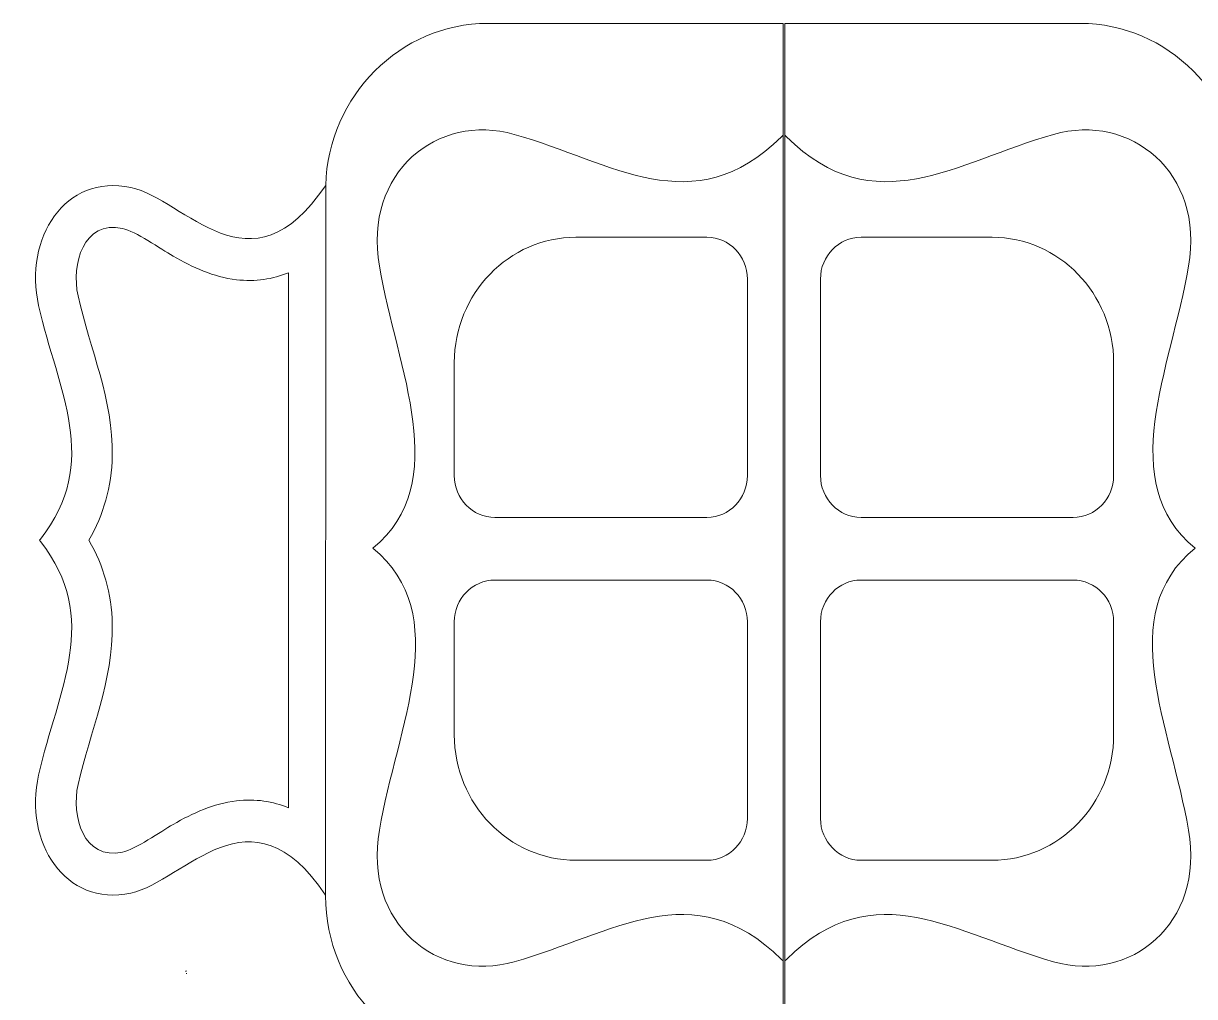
# Model space of a CAD drawing. Header units: centimetres. Extents: x 124 to 258, y -35 to -2.
# Drawn here: x 164.22 to 169.98, y -7.06 to -2.28 of the extents above; entities that cross this region are included whole.
import ezdxf

# ---------------------------------------------------------------- set-up
doc = ezdxf.new("R2010")
doc.units = ezdxf.units.CM
doc.header["$MEASUREMENT"] = 0
doc.layers.add('layer 1', color=7, linetype='Continuous')

msp = doc.modelspace()

# ---------------------------------------------------------------- linework, layer by layer
at = {"layer": 'layer 1', "color": 242, "lineweight": 20}
for points, knots in [([(166.50739, -2.27539), (166.50739, -2.27539), (167.96033, -2.27539), (167.96033, -2.27539), (167.96033, -2.27539), (167.96033, -2.27539), (167.96033, -7.388), (167.96033, -7.388), (167.96033, -7.388), (167.96033, -7.388), (166.50739, -7.388), (166.50739, -7.388), (166.50739, -7.388), (166.06885, -7.388), (165.71005, -7.01798), (165.71005, -6.56573), (165.71005, -6.56573), (165.71005, -6.56573), (165.71005, -6.56207), (165.71005, -6.56207), (165.71005, -6.56207), (165.33954, -6.00994), (165.02013, -6.49428), (164.75192, -6.55227), (164.75192, -6.55227), (164.43003, -6.62187), (164.22424, -6.30216), (164.29895, -5.97183), (164.29895, -5.97183), (164.39475, -5.54841), (164.60688, -5.20493), (164.30748, -4.82264), (164.30748, -4.82264), (164.30748, -4.82264), (164.30322, -4.81723), (164.30322, -4.81723), (164.30322, -4.81723), (164.30322, -4.81723), (164.30748, -4.8118), (164.30748, -4.8118), (164.30748, -4.8118), (164.60688, -4.42951), (164.39475, -4.08603), (164.29895, -3.66261), (164.29895, -3.66261), (164.22424, -3.33228), (164.43003, -3.01257), (164.75192, -3.08217), (164.75192, -3.08217), (165.02023, -3.14018), (165.33978, -3.62487), (165.71049, -3.07169), (165.71049, -3.07169), (165.7239, -2.63135), (166.07729, -2.27539), (166.50739, -2.27539)], [0, 0, 0, 0, 0.0666667, 0.0666667, 0.0666667, 0.0666667, 0.1333333, 0.1333333, 0.1333333, 0.1333333, 0.2, 0.2, 0.2, 0.2, 0.2666667, 0.2666667, 0.2666667, 0.2666667, 0.3333333, 0.3333333, 0.3333333, 0.3333333, 0.4, 0.4, 0.4, 0.4, 0.4666667, 0.4666667, 0.4666667, 0.4666667, 0.5333333, 0.5333333, 0.5333333, 0.5333333, 0.6, 0.6, 0.6, 0.6, 0.6666667, 0.6666667, 0.6666667, 0.6666667, 0.7333333, 0.7333333, 0.7333333, 0.7333333, 0.8, 0.8, 0.8, 0.8, 0.8666667, 0.8666667, 0.8666667, 0.8666667, 1, 1, 1, 1]), ([(169.42065, -2.27539), (169.42065, -2.27539), (167.96771, -2.27539), (167.96771, -2.27539), (167.96771, -2.27539), (167.96771, -2.27539), (167.96771, -7.388), (167.96771, -7.388), (167.96771, -7.388), (167.96771, -7.388), (169.42065, -7.388), (169.42065, -7.388), (169.42065, -7.388), (169.85919, -7.388), (170.21799, -7.01798), (170.21799, -6.56573), (170.21799, -6.56573), (170.21799, -6.56573), (170.21799, -6.56207), (170.21799, -6.56207), (170.21799, -6.56207), (170.5885, -6.00994), (170.90791, -6.49428), (171.17612, -6.55227), (171.17612, -6.55227), (171.49801, -6.62187), (171.7038, -6.30216), (171.62909, -5.97183), (171.62909, -5.97183), (171.53329, -5.54841), (171.32116, -5.20493), (171.62056, -4.82264), (171.62056, -4.82264), (171.62056, -4.82264), (171.62482, -4.81723), (171.62482, -4.81723), (171.62482, -4.81723), (171.62482, -4.81723), (171.62056, -4.8118), (171.62056, -4.8118), (171.62056, -4.8118), (171.32116, -4.42951), (171.53329, -4.08603), (171.62909, -3.66261), (171.62909, -3.66261), (171.7038, -3.33228), (171.49801, -3.01257), (171.17612, -3.08217), (171.17612, -3.08217), (170.90781, -3.14018), (170.58826, -3.62487), (170.21755, -3.07169), (170.21755, -3.07169), (170.20414, -2.63135), (169.85075, -2.27539), (169.42065, -2.27539)], [0, 0, 0, 0, 0.0666667, 0.0666667, 0.0666667, 0.0666667, 0.1333333, 0.1333333, 0.1333333, 0.1333333, 0.2, 0.2, 0.2, 0.2, 0.2666667, 0.2666667, 0.2666667, 0.2666667, 0.3333333, 0.3333333, 0.3333333, 0.3333333, 0.4, 0.4, 0.4, 0.4, 0.4666667, 0.4666667, 0.4666667, 0.4666667, 0.5333333, 0.5333333, 0.5333333, 0.5333333, 0.6, 0.6, 0.6, 0.6, 0.6666667, 0.6666667, 0.6666667, 0.6666667, 0.7333333, 0.7333333, 0.7333333, 0.7333333, 0.8, 0.8, 0.8, 0.8, 0.8666667, 0.8666667, 0.8666667, 0.8666667, 1, 1, 1, 1]), ([(167.58518, -4.70479), (167.58518, -4.70479), (166.54228, -4.70479), (166.54228, -4.70479), (166.54228, -4.70479), (166.43264, -4.70479), (166.34294, -4.61228), (166.34294, -4.49922), (166.34294, -4.49922), (166.34294, -4.49922), (166.34294, -3.94362), (166.34294, -3.94362), (166.34294, -3.94362), (166.34294, -3.60443), (166.61205, -3.32692), (166.94095, -3.32692), (166.94095, -3.32692), (166.94095, -3.32692), (167.58518, -3.32692), (167.58518, -3.32692), (167.58518, -3.32692), (167.69482, -3.32692), (167.78452, -3.41942), (167.78452, -3.53248), (167.78452, -3.53248), (167.78452, -3.53248), (167.78452, -4.49922), (167.78452, -4.49922), (167.78452, -4.49922), (167.78452, -4.61228), (167.69482, -4.70479), (167.58518, -4.70479)], [0, 0, 0, 0, 0.1111111, 0.1111111, 0.1111111, 0.1111111, 0.2222222, 0.2222222, 0.2222222, 0.2222222, 0.3333333, 0.3333333, 0.3333333, 0.3333333, 0.4444444, 0.4444444, 0.4444444, 0.4444444, 0.5555556, 0.5555556, 0.5555556, 0.5555556, 0.6666667, 0.6666667, 0.6666667, 0.6666667, 0.7777778, 0.7777778, 0.7777778, 0.7777778, 1, 1, 1, 1]), ([(168.34286, -4.70479), (168.34286, -4.70479), (169.38576, -4.70479), (169.38576, -4.70479), (169.38576, -4.70479), (169.4954, -4.70479), (169.5851, -4.61228), (169.5851, -4.49922), (169.5851, -4.49922), (169.5851, -4.49922), (169.5851, -3.94362), (169.5851, -3.94362), (169.5851, -3.94362), (169.5851, -3.60443), (169.31599, -3.32692), (168.98709, -3.32692), (168.98709, -3.32692), (168.98709, -3.32692), (168.34286, -3.32692), (168.34286, -3.32692), (168.34286, -3.32692), (168.23322, -3.32692), (168.14352, -3.41942), (168.14352, -3.53248), (168.14352, -3.53248), (168.14352, -3.53248), (168.14352, -4.49922), (168.14352, -4.49922), (168.14352, -4.49922), (168.14352, -4.61228), (168.23322, -4.70479), (168.34286, -4.70479)], [0, 0, 0, 0, 0.1111111, 0.1111111, 0.1111111, 0.1111111, 0.2222222, 0.2222222, 0.2222222, 0.2222222, 0.3333333, 0.3333333, 0.3333333, 0.3333333, 0.4444444, 0.4444444, 0.4444444, 0.4444444, 0.5555556, 0.5555556, 0.5555556, 0.5555556, 0.6666667, 0.6666667, 0.6666667, 0.6666667, 0.7777778, 0.7777778, 0.7777778, 0.7777778, 1, 1, 1, 1]), ([(166.94095, -6.39086), (166.61205, -6.39086), (166.34294, -6.11334), (166.34294, -5.77416), (166.34294, -5.77416), (166.34294, -5.77416), (166.34294, -5.21856), (166.34294, -5.21856), (166.34294, -5.21856), (166.34294, -5.1055), (166.43264, -5.01299), (166.54228, -5.01299), (166.54228, -5.01299), (166.54228, -5.01299), (167.58518, -5.01299), (167.58518, -5.01299), (167.58518, -5.01299), (167.69482, -5.01299), (167.78452, -5.1055), (167.78452, -5.21856), (167.78452, -5.21856), (167.78452, -5.21856), (167.78452, -6.18529), (167.78452, -6.18529), (167.78452, -6.18529), (167.78452, -6.29835), (167.69482, -6.39086), (167.58518, -6.39086), (167.58518, -6.39086), (167.58518, -6.39086), (166.94095, -6.39086), (166.94095, -6.39086)], [0, 0, 0, 0, 0.1111111, 0.1111111, 0.1111111, 0.1111111, 0.2222222, 0.2222222, 0.2222222, 0.2222222, 0.3333333, 0.3333333, 0.3333333, 0.3333333, 0.4444444, 0.4444444, 0.4444444, 0.4444444, 0.5555556, 0.5555556, 0.5555556, 0.5555556, 0.6666667, 0.6666667, 0.6666667, 0.6666667, 0.7777778, 0.7777778, 0.7777778, 0.7777778, 1, 1, 1, 1]), ([(168.98709, -6.39086), (169.31599, -6.39086), (169.5851, -6.11334), (169.5851, -5.77416), (169.5851, -5.77416), (169.5851, -5.77416), (169.5851, -5.21856), (169.5851, -5.21856), (169.5851, -5.21856), (169.5851, -5.1055), (169.4954, -5.01299), (169.38576, -5.01299), (169.38576, -5.01299), (169.38576, -5.01299), (168.34286, -5.01299), (168.34286, -5.01299), (168.34286, -5.01299), (168.23322, -5.01299), (168.14352, -5.1055), (168.14352, -5.21856), (168.14352, -5.21856), (168.14352, -5.21856), (168.14352, -6.18529), (168.14352, -6.18529), (168.14352, -6.18529), (168.14352, -6.29835), (168.23322, -6.39086), (168.34286, -6.39086), (168.34286, -6.39086), (168.34286, -6.39086), (168.98709, -6.39086), (168.98709, -6.39086)], [0, 0, 0, 0, 0.1111111, 0.1111111, 0.1111111, 0.1111111, 0.2222222, 0.2222222, 0.2222222, 0.2222222, 0.3333333, 0.3333333, 0.3333333, 0.3333333, 0.4444444, 0.4444444, 0.4444444, 0.4444444, 0.5555556, 0.5555556, 0.5555556, 0.5555556, 0.6666667, 0.6666667, 0.6666667, 0.6666667, 0.7777778, 0.7777778, 0.7777778, 0.7777778, 1, 1, 1, 1]), ([(168.71279, -8.15645), (168.71279, -8.15645), (169.41186, -8.15645), (169.41186, -8.15645), (169.41186, -8.15645), (169.41186, -8.15645), (169.41186, -7.70053), (169.41186, -7.70053), (169.41186, -7.70053), (169.50141, -7.70084), (169.57963, -7.81365), (169.62179, -7.98145), (169.62179, -7.98145), (169.62179, -7.98145), (170.24395, -7.98145), (170.24395, -7.98145), (170.24395, -7.98145), (170.3392, -7.77906), (170.38668, -7.53954), (170.24395, -7.18379), (170.24395, -7.18379), (170.20221, -7.07973), (170.33582, -6.97962), (170.44812, -6.97962), (170.44812, -6.97962), (170.44812, -6.97962), (170.51618, -6.97962), (170.51618, -6.97962), (170.51618, -6.97962), (170.55235, -6.97962), (170.58641, -6.98915), (170.61595, -7.00583), (170.61595, -7.00583), (170.80132, -7.10567), (170.93549, -7.39734), (170.93549, -7.74159), (170.93549, -7.74159), (170.93549, -8.58782), (170.22047, -8.70086), (169.61335, -8.69324), (169.61335, -8.69324), (169.56967, -8.84367), (169.49574, -8.94266), (169.41186, -8.94295), (169.41186, -8.94295), (169.41186, -8.94295), (169.41186, -8.52645), (169.41186, -8.52645), (169.41186, -8.52645), (169.41186, -8.52645), (168.71279, -8.52645), (168.71279, -8.52645), (168.71279, -8.52645), (168.71279, -8.52645), (168.71279, -8.15645), (168.71279, -8.15645)], [0, 0, 0, 0, 0.0666667, 0.0666667, 0.0666667, 0.0666667, 0.1333333, 0.1333333, 0.1333333, 0.1333333, 0.2, 0.2, 0.2, 0.2, 0.2666667, 0.2666667, 0.2666667, 0.2666667, 0.3333333, 0.3333333, 0.3333333, 0.3333333, 0.4, 0.4, 0.4, 0.4, 0.4666667, 0.4666667, 0.4666667, 0.4666667, 0.5333333, 0.5333333, 0.5333333, 0.5333333, 0.6, 0.6, 0.6, 0.6, 0.6666667, 0.6666667, 0.6666667, 0.6666667, 0.7333333, 0.7333333, 0.7333333, 0.7333333, 0.8, 0.8, 0.8, 0.8, 0.8666667, 0.8666667, 0.8666667, 0.8666667, 1, 1, 1, 1])]:
    msp.add_open_spline(points, degree=3, knots=knots, dxfattribs=at)
at = {"layer": 'layer 1', "color": 250, "lineweight": 20}
for points, knots in [([(165.97444, -6.24264), (165.89487, -6.70293), (166.26043, -6.99724), (166.63809, -6.8904), (166.63809, -6.8904), (167.12224, -6.75339), (167.51495, -6.45004), (167.95205, -6.87819), (167.95205, -6.87819), (167.95205, -6.87819), (167.95827, -6.88428), (167.95827, -6.88428), (167.95827, -6.88428), (167.95827, -6.88428), (167.96033, -6.88226), (167.96033, -6.88226), (167.96033, -6.88226), (167.96033, -6.88226), (167.96033, -2.82916), (167.96033, -2.82916), (167.96033, -2.82916), (167.96033, -2.82916), (167.95827, -2.82713), (167.95827, -2.82713), (167.95827, -2.82713), (167.95827, -2.82713), (167.95205, -2.83323), (167.95205, -2.83323), (167.95205, -2.83323), (167.51495, -3.26138), (167.12224, -2.95803), (166.63809, -2.82104), (166.63809, -2.82104), (166.26041, -2.71419), (165.89485, -3.0085), (165.97444, -3.4688), (165.97444, -3.4688), (166.06297, -3.98095), (166.33695, -4.5333), (165.94271, -4.85571), (165.94271, -4.85571), (166.34271, -5.18285), (166.06297, -5.73048), (165.97444, -6.24264)], [0, 0, 0, 0, 0.0833333, 0.0833333, 0.0833333, 0.0833333, 0.1666667, 0.1666667, 0.1666667, 0.1666667, 0.25, 0.25, 0.25, 0.25, 0.3333333, 0.3333333, 0.3333333, 0.3333333, 0.4166667, 0.4166667, 0.4166667, 0.4166667, 0.5, 0.5, 0.5, 0.5, 0.5833333, 0.5833333, 0.5833333, 0.5833333, 0.6666667, 0.6666667, 0.6666667, 0.6666667, 0.75, 0.75, 0.75, 0.75, 0.8333333, 0.8333333, 0.8333333, 0.8333333, 1, 1, 1, 1]), ([(169.9536, -6.24264), (170.03317, -6.70293), (169.66761, -6.99724), (169.28995, -6.8904), (169.28995, -6.8904), (168.8058, -6.75339), (168.41309, -6.45004), (167.97599, -6.87819), (167.97599, -6.87819), (167.97599, -6.87819), (167.96977, -6.88428), (167.96977, -6.88428), (167.96977, -6.88428), (167.96977, -6.88428), (167.96771, -6.88226), (167.96771, -6.88226), (167.96771, -6.88226), (167.96771, -6.88226), (167.96771, -2.82916), (167.96771, -2.82916), (167.96771, -2.82916), (167.96771, -2.82916), (167.96977, -2.82713), (167.96977, -2.82713), (167.96977, -2.82713), (167.96977, -2.82713), (167.97599, -2.83323), (167.97599, -2.83323), (167.97599, -2.83323), (168.41309, -3.26138), (168.8058, -2.95803), (169.28995, -2.82104), (169.28995, -2.82104), (169.66763, -2.71419), (170.03319, -3.0085), (169.9536, -3.4688), (169.9536, -3.4688), (169.86507, -3.98095), (169.59109, -4.5333), (169.98533, -4.85571), (169.98533, -4.85571), (169.58533, -5.18285), (169.86507, -5.73048), (169.9536, -6.24264)], [0, 0, 0, 0, 0.0833333, 0.0833333, 0.0833333, 0.0833333, 0.1666667, 0.1666667, 0.1666667, 0.1666667, 0.25, 0.25, 0.25, 0.25, 0.3333333, 0.3333333, 0.3333333, 0.3333333, 0.4166667, 0.4166667, 0.4166667, 0.4166667, 0.5, 0.5, 0.5, 0.5, 0.5833333, 0.5833333, 0.5833333, 0.5833333, 0.6666667, 0.6666667, 0.6666667, 0.6666667, 0.75, 0.75, 0.75, 0.75, 0.8333333, 0.8333333, 0.8333333, 0.8333333, 1, 1, 1, 1]), ([(164.54647, -4.81702), (164.61823, -4.94203), (164.65833, -5.07863), (164.66138, -5.23093), (164.66138, -5.23093), (164.66686, -5.50452), (164.55225, -5.75695), (164.49308, -6.01854), (164.49308, -6.01854), (164.4578, -6.17444), (164.52027, -6.39232), (164.71102, -6.35108), (164.71102, -6.35108), (164.77441, -6.33737), (164.90001, -6.24982), (164.96011, -6.21506), (164.96011, -6.21506), (165.05758, -6.15867), (165.15902, -6.11201), (165.27123, -6.09867), (165.27123, -6.09867), (165.36544, -6.08746), (165.45077, -6.10122), (165.52802, -6.13306), (165.52802, -6.13306), (165.52802, -5.25583), (165.52802, -4.37861), (165.52802, -3.50138), (165.52802, -3.50138), (165.45077, -3.53322), (165.36544, -3.54698), (165.27123, -3.53577), (165.27123, -3.53577), (165.15902, -3.52243), (165.05758, -3.47577), (164.96011, -3.41938), (164.96011, -3.41938), (164.90001, -3.38462), (164.77441, -3.29707), (164.71102, -3.28336), (164.71102, -3.28336), (164.52027, -3.24212), (164.4578, -3.46), (164.49308, -3.6159), (164.49308, -3.6159), (164.55213, -3.87697), (164.66623, -4.12895), (164.6611, -4.40195), (164.6611, -4.40195), (164.65825, -4.55462), (164.61825, -4.69161), (164.54647, -4.81702)], [0, 0, 0, 0, 0.0714286, 0.0714286, 0.0714286, 0.0714286, 0.1428571, 0.1428571, 0.1428571, 0.1428571, 0.2142857, 0.2142857, 0.2142857, 0.2142857, 0.2857143, 0.2857143, 0.2857143, 0.2857143, 0.3571429, 0.3571429, 0.3571429, 0.3571429, 0.4285714, 0.4285714, 0.4285714, 0.4285714, 0.5, 0.5, 0.5, 0.5, 0.5714286, 0.5714286, 0.5714286, 0.5714286, 0.6428571, 0.6428571, 0.6428571, 0.6428571, 0.7142857, 0.7142857, 0.7142857, 0.7142857, 0.7857143, 0.7857143, 0.7857143, 0.7857143, 0.8571429, 0.8571429, 0.8571429, 0.8571429, 1, 1, 1, 1])]:
    msp.add_open_spline(points, degree=3, knots=knots, dxfattribs=at)
msp.add_open_spline([(165.71049, -3.07167), (165.71049, -3.07167), (165.71005, -6.5621), (165.71005, -6.5621)], degree=3, dxfattribs=at)
at = {"layer": 'layer 1', "color": 242, "lineweight": 9}
msp.add_open_spline([(165.02362, -6.93711), (165.0229, -6.92911), (165.02517, -6.94188), (165.02362, -6.93711)], degree=3, dxfattribs=at)
msp.add_open_spline([(165.02593, -6.94926), (165.02593, -6.94926), (165.02589, -6.94889), (165.02589, -6.94889), (165.02589, -6.94889), (165.02589, -6.94889), (165.02587, -6.94856), (165.02587, -6.94856), (165.02587, -6.94856), (165.02587, -6.94856), (165.02585, -6.94825), (165.02585, -6.94825), (165.02585, -6.94825), (165.02585, -6.94825), (165.02583, -6.94798), (165.02583, -6.94798), (165.02583, -6.94798), (165.02583, -6.94798), (165.02581, -6.94771), (165.02581, -6.94771), (165.02581, -6.94771), (165.02581, -6.94771), (165.02581, -6.94749), (165.02581, -6.94749), (165.02581, -6.94749), (165.02581, -6.94749), (165.02579, -6.9473), (165.02579, -6.9473), (165.02579, -6.9473), (165.02579, -6.9473), (165.02579, -6.94712), (165.02579, -6.94712), (165.02579, -6.94712), (165.02579, -6.94712), (165.02579, -6.94697), (165.02579, -6.94697), (165.02579, -6.94697), (165.02579, -6.94697), (165.02579, -6.94685), (165.02579, -6.94685), (165.02579, -6.94685), (165.02579, -6.94685), (165.02579, -6.94673), (165.02579, -6.94673), (165.02579, -6.94673), (165.02579, -6.94673), (165.02579, -6.94665), (165.02579, -6.94665), (165.02579, -6.94665), (165.02579, -6.94665), (165.02581, -6.94658), (165.02581, -6.94658), (165.02581, -6.94658), (165.02581, -6.94658), (165.02581, -6.94654), (165.02581, -6.94654), (165.02581, -6.94654), (165.02581, -6.94654), (165.02583, -6.9465), (165.02583, -6.9465), (165.02583, -6.9465), (165.02583, -6.9465), (165.02585, -6.9465), (165.02585, -6.9465), (165.02585, -6.9465), (165.02585, -6.9465), (165.02587, -6.9465), (165.02587, -6.9465), (165.02587, -6.9465), (165.02587, -6.9465), (165.02589, -6.94652), (165.02589, -6.94652), (165.02589, -6.94652), (165.02589, -6.94652), (165.02591, -6.94656), (165.02591, -6.94656), (165.02591, -6.94656), (165.02591, -6.94656), (165.02593, -6.9466), (165.02593, -6.9466), (165.02593, -6.9466), (165.02593, -6.9466), (165.02595, -6.94667), (165.02595, -6.94667), (165.02595, -6.94667), (165.02595, -6.94667), (165.02597, -6.94675), (165.02597, -6.94675), (165.02597, -6.94675), (165.02597, -6.94675), (165.02599, -6.94683), (165.02599, -6.94683), (165.02599, -6.94683), (165.02599, -6.94683), (165.02603, -6.94693), (165.02603, -6.94693), (165.02603, -6.94693), (165.02603, -6.94693), (165.02605, -6.94704), (165.02605, -6.94704), (165.02605, -6.94704), (165.02605, -6.94704), (165.02607, -6.94714), (165.02607, -6.94714), (165.02607, -6.94714), (165.02607, -6.94714), (165.02611, -6.94726), (165.02611, -6.94726), (165.02611, -6.94726), (165.02611, -6.94726), (165.02613, -6.94741), (165.02613, -6.94741), (165.02613, -6.94741), (165.02613, -6.94741), (165.02617, -6.94753), (165.02617, -6.94753), (165.02617, -6.94753), (165.02617, -6.94753), (165.02619, -6.94767), (165.02619, -6.94767), (165.02619, -6.94767), (165.02619, -6.94767), (165.02621, -6.94782), (165.02621, -6.94782), (165.02621, -6.94782), (165.02621, -6.94782), (165.02625, -6.94796), (165.02625, -6.94796), (165.02625, -6.94796), (165.02625, -6.94796), (165.02627, -6.94813), (165.02627, -6.94813), (165.02627, -6.94813), (165.02627, -6.94813), (165.02629, -6.94827), (165.02629, -6.94827), (165.02629, -6.94827), (165.02629, -6.94827), (165.02633, -6.94843), (165.02633, -6.94843), (165.02633, -6.94843), (165.02633, -6.94843), (165.02635, -6.94858), (165.02635, -6.94858), (165.02635, -6.94858), (165.02635, -6.94858), (165.02637, -6.94872), (165.02637, -6.94872), (165.02637, -6.94872), (165.02637, -6.94872), (165.02639, -6.94889), (165.02639, -6.94889), (165.02639, -6.94889), (165.02639, -6.94889), (165.02641, -6.94903), (165.02641, -6.94903), (165.02641, -6.94903), (165.02641, -6.94903), (165.02643, -6.94917), (165.02643, -6.94917), (165.02643, -6.94917), (165.02643, -6.94917), (165.02645, -6.94932), (165.02645, -6.94932), (165.02645, -6.94932), (165.02645, -6.94932), (165.02645, -6.94944), (165.02645, -6.94944), (165.02645, -6.94944), (165.02645, -6.94944), (165.02647, -6.94956), (165.02647, -6.94956), (165.02647, -6.94956), (165.02647, -6.94956), (165.02647, -6.94969), (165.02647, -6.94969), (165.02647, -6.94969), (165.02647, -6.94969), (165.02649, -6.94981), (165.02649, -6.94981), (165.02649, -6.94981), (165.02649, -6.94981), (165.02649, -6.94991), (165.02649, -6.94991), (165.02649, -6.94991), (165.02649, -6.94991), (165.02649, -6.95), (165.02649, -6.95), (165.02649, -6.95), (165.02649, -6.95), (165.02649, -6.95008), (165.02649, -6.95008), (165.02649, -6.95008), (165.02649, -6.95008), (165.02649, -6.95016), (165.02649, -6.95016), (165.02649, -6.95016), (165.02649, -6.95016), (165.02647, -6.95022), (165.02647, -6.95022), (165.02647, -6.95022), (165.02647, -6.95022), (165.02647, -6.95026), (165.02647, -6.95026), (165.02647, -6.95026), (165.02647, -6.95026), (165.02645, -6.9503), (165.02645, -6.9503), (165.02645, -6.9503), (165.02645, -6.9503), (165.02643, -6.9503), (165.02643, -6.9503), (165.02643, -6.9503), (165.02643, -6.9503), (165.02641, -6.9503), (165.02641, -6.9503), (165.02641, -6.9503), (165.02641, -6.9503), (165.02637, -6.9503), (165.02637, -6.9503), (165.02637, -6.9503), (165.02637, -6.9503), (165.02635, -6.95026), (165.02635, -6.95026), (165.02635, -6.95026), (165.02635, -6.95026), (165.02631, -6.9502), (165.02631, -6.9502), (165.02631, -6.9502), (165.02631, -6.9502), (165.02627, -6.95014), (165.02627, -6.95014), (165.02627, -6.95014), (165.02627, -6.95014), (165.02623, -6.95006), (165.02623, -6.95006), (165.02623, -6.95006), (165.02623, -6.95006), (165.02617, -6.94993), (165.02617, -6.94993), (165.02617, -6.94993), (165.02617, -6.94993), (165.02613, -6.94981), (165.02613, -6.94981), (165.02613, -6.94981), (165.02613, -6.94981), (165.02607, -6.94965), (165.02607, -6.94965), (165.02607, -6.94965), (165.02607, -6.94965), (165.02601, -6.94946), (165.02601, -6.94946), (165.02601, -6.94946), (165.02601, -6.94946), (165.02593, -6.94926), (165.02593, -6.94926)], degree=3, knots=[0, 0, 0, 0, 0.0153846, 0.0153846, 0.0153846, 0.0153846, 0.0307692, 0.0307692, 0.0307692, 0.0307692, 0.0461538, 0.0461538, 0.0461538, 0.0461538, 0.0615385, 0.0615385, 0.0615385, 0.0615385, 0.0769231, 0.0769231, 0.0769231, 0.0769231, 0.0923077, 0.0923077, 0.0923077, 0.0923077, 0.1076923, 0.1076923, 0.1076923, 0.1076923, 0.1230769, 0.1230769, 0.1230769, 0.1230769, 0.1384615, 0.1384615, 0.1384615, 0.1384615, 0.1538462, 0.1538462, 0.1538462, 0.1538462, 0.1692308, 0.1692308, 0.1692308, 0.1692308, 0.1846154, 0.1846154, 0.1846154, 0.1846154, 0.2, 0.2, 0.2, 0.2, 0.2153846, 0.2153846, 0.2153846, 0.2153846, 0.2307692, 0.2307692, 0.2307692, 0.2307692, 0.2461538, 0.2461538, 0.2461538, 0.2461538, 0.2615385, 0.2615385, 0.2615385, 0.2615385, 0.2769231, 0.2769231, 0.2769231, 0.2769231, 0.2923077, 0.2923077, 0.2923077, 0.2923077, 0.3076923, 0.3076923, 0.3076923, 0.3076923, 0.3230769, 0.3230769, 0.3230769, 0.3230769, 0.3384615, 0.3384615, 0.3384615, 0.3384615, 0.3538462, 0.3538462, 0.3538462, 0.3538462, 0.3692308, 0.3692308, 0.3692308, 0.3692308, 0.3846154, 0.3846154, 0.3846154, 0.3846154, 0.4, 0.4, 0.4, 0.4, 0.4153846, 0.4153846, 0.4153846, 0.4153846, 0.4307692, 0.4307692, 0.4307692, 0.4307692, 0.4461538, 0.4461538, 0.4461538, 0.4461538, 0.4615385, 0.4615385, 0.4615385, 0.4615385, 0.4769231, 0.4769231, 0.4769231, 0.4769231, 0.4923077, 0.4923077, 0.4923077, 0.4923077, 0.5076923, 0.5076923, 0.5076923, 0.5076923, 0.5230769, 0.5230769, 0.5230769, 0.5230769, 0.5384615, 0.5384615, 0.5384615, 0.5384615, 0.5538462, 0.5538462, 0.5538462, 0.5538462, 0.5692308, 0.5692308, 0.5692308, 0.5692308, 0.5846154, 0.5846154, 0.5846154, 0.5846154, 0.6, 0.6, 0.6, 0.6, 0.6153846, 0.6153846, 0.6153846, 0.6153846, 0.6307692, 0.6307692, 0.6307692, 0.6307692, 0.6461538, 0.6461538, 0.6461538, 0.6461538, 0.6615385, 0.6615385, 0.6615385, 0.6615385, 0.6769231, 0.6769231, 0.6769231, 0.6769231, 0.6923077, 0.6923077, 0.6923077, 0.6923077, 0.7076923, 0.7076923, 0.7076923, 0.7076923, 0.7230769, 0.7230769, 0.7230769, 0.7230769, 0.7384615, 0.7384615, 0.7384615, 0.7384615, 0.7538462, 0.7538462, 0.7538462, 0.7538462, 0.7692308, 0.7692308, 0.7692308, 0.7692308, 0.7846154, 0.7846154, 0.7846154, 0.7846154, 0.8, 0.8, 0.8, 0.8, 0.8153846, 0.8153846, 0.8153846, 0.8153846, 0.8307692, 0.8307692, 0.8307692, 0.8307692, 0.8461538, 0.8461538, 0.8461538, 0.8461538, 0.8615385, 0.8615385, 0.8615385, 0.8615385, 0.8769231, 0.8769231, 0.8769231, 0.8769231, 0.8923077, 0.8923077, 0.8923077, 0.8923077, 0.9076923, 0.9076923, 0.9076923, 0.9076923, 0.9230769, 0.9230769, 0.9230769, 0.9230769, 0.9384615, 0.9384615, 0.9384615, 0.9384615, 0.9538462, 0.9538462, 0.9538462, 0.9538462, 0.9692308, 0.9692308, 0.9692308, 0.9692308, 1, 1, 1, 1], dxfattribs=at)

doc.saveas('drawing.dxf')
